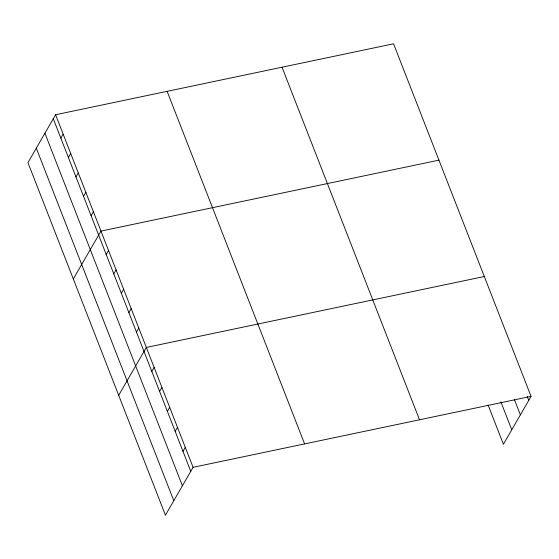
<?xml version="1.0" encoding="UTF-8"?>
<svg xmlns="http://www.w3.org/2000/svg" width="559" height="559" viewBox="0 0 559 559"><rect width="100%" height="100%" fill="white"/><g stroke="black" fill="none" stroke-linecap="round" stroke-linejoin="round"><path stroke-width="0.84" d="M55.593 114.742L27.95 162.627L165.429 515.195L193.072 467.317L531.05 396.373L393.571 43.805L55.593 114.742L193.072 467.317M60.84 138.143L63.153 134.139M68.401 157.54L70.713 153.529M75.961 176.93L78.274 172.92M83.522 196.321L85.841 192.31M91.082 215.711L93.402 211.7M73.32 278.976L100.962 231.091L438.941 160.153M106.21 254.492L108.523 250.488M113.77 273.889L116.083 269.878M121.331 293.279L123.644 289.269M128.891 312.67L131.204 308.659M136.452 332.06L138.765 328.049M118.683 395.325L146.332 347.439L484.311 276.502M151.803 371.435L154.116 367.424M159.595 391.412L161.907 387.401M167.386 411.389L169.698 407.378M175.177 431.366L177.489 427.356M182.968 451.351L185.281 447.34M531.05 396.373L503.407 444.258L488.14 405.093M527.179 396.387L528.737 400.384M514.455 399.678L520.38 414.862M500.857 401.809L511.764 429.78M282.036 67.213L419.516 419.788M167.127 91.334L304.606 443.909M53.28 118.753L190.759 471.328M44.923 133.231L182.402 485.806M36.307 148.149L173.786 500.717"/></g></svg>
